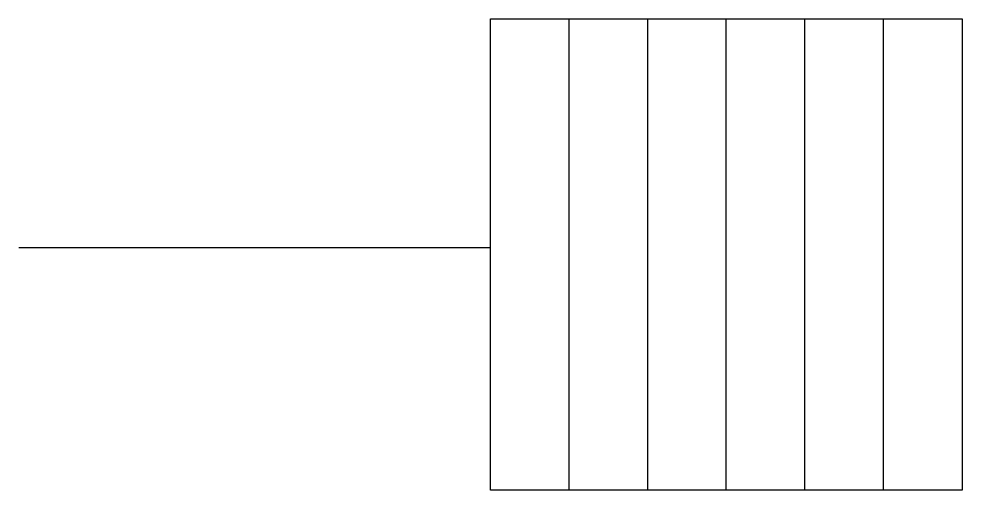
# Model space of a CAD drawing. Extents: x 12.731 to 13.106, y 7.256 to 7.443.
import ezdxf

# ---------------------------------------------------------------- set-up
doc = ezdxf.new("R2010")
doc.units = 0
doc.header["$MEASUREMENT"] = 0
doc.layers.get('0').update_dxf_attribs({"linetype": 'CONTINUOUS'})

msp = doc.modelspace()

# ---------------------------------------------------------------- linework, layer by layer
for p, q in [((12.94975, 7.25558), (12.94975, 7.44308)), ((12.981, 7.25558), (12.981, 7.44308)), ((13.01225, 7.25558), (13.01225, 7.44308)), ((13.0435, 7.25558), (13.0435, 7.44308)), ((13.07475, 7.25558), (13.07475, 7.44308)), ((12.731, 7.3521), (12.9185, 7.3521))]:
    msp.add_line(p, q)
msp.add_lwpolyline([(12.9185, 7.44308), (13.106, 7.44308), (13.106, 7.25558), (12.9185, 7.25558)], close=True)

doc.saveas('drawing.dxf')
